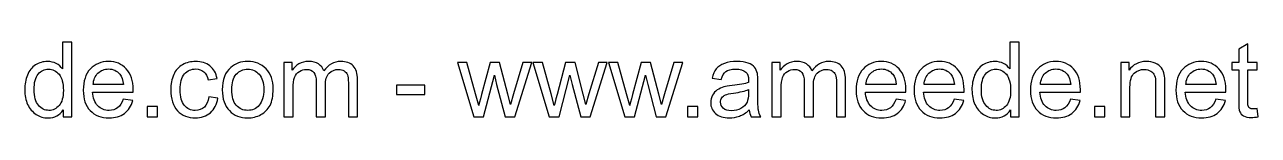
# Model space of a CAD drawing. Header units: millimetres. Extents: x -104 to 608, y -149 to 152.
# Drawn here: x 507.7 to 607.6, y -139.5 to -133.3 of the extents above; entities that cross this region are included whole.
import ezdxf

# ---------------------------------------------------------------- set-up
doc = ezdxf.new("R2010")
doc.units = ezdxf.units.MM
doc.header["$MEASUREMENT"] = 0
doc.layers.add('layer 1', color=7, linetype='Continuous')

msp = doc.modelspace()

# ---------------------------------------------------------------- linework, layer by layer
at = {"layer": 'layer 1', "color": 250}
for points, knots in [([(510.7871, -139.3903), (510.7871, -139.3903), (510.7871, -138.8329), (510.7871, -138.8329), (510.7871, -138.8329), (510.5092, -139.2661), (510.0999, -139.4834), (509.5595, -139.4834), (509.5595, -139.4834), (509.2095, -139.4834), (508.8878, -139.3875), (508.5957, -139.1942), (508.5957, -139.1942), (508.3022, -139.0022), (508.075, -138.7327), (507.9127, -138.3884), (507.9127, -138.3884), (507.7518, -138.0427), (507.6714, -137.6462), (507.6714, -137.1974), (507.6714, -137.1974), (507.6714, -136.76), (507.7448, -136.3635), (507.8901, -136.0064), (507.8901, -136.0064), (508.0369, -135.6508), (508.2556, -135.3771), (508.5477, -135.188), (508.5477, -135.188), (508.8384, -134.9975), (509.1658, -134.9029), (509.5256, -134.9029), (509.5256, -134.9029), (509.7909, -134.9029), (510.0266, -134.9594), (510.2326, -135.0709), (510.2326, -135.0709), (510.4386, -135.1824), (510.6065, -135.3291), (510.7363, -135.5083), (510.7363, -135.5083), (510.7363, -135.5083), (510.7363, -133.3281), (510.7363, -133.3281), (510.7363, -133.3281), (510.7363, -133.3281), (511.4814, -133.3281), (511.4814, -133.3281), (511.4814, -133.3281), (511.4814, -133.3281), (511.4814, -139.3903), (511.4814, -139.3903), (511.4814, -139.3903), (511.4814, -139.3903), (510.7871, -139.3903), (510.7871, -139.3903)], [0, 0, 0, 0, 0.0666667, 0.0666667, 0.0666667, 0.0666667, 0.1333333, 0.1333333, 0.1333333, 0.1333333, 0.2, 0.2, 0.2, 0.2, 0.2666667, 0.2666667, 0.2666667, 0.2666667, 0.3333333, 0.3333333, 0.3333333, 0.3333333, 0.4, 0.4, 0.4, 0.4, 0.4666667, 0.4666667, 0.4666667, 0.4666667, 0.5333333, 0.5333333, 0.5333333, 0.5333333, 0.6, 0.6, 0.6, 0.6, 0.6666667, 0.6666667, 0.6666667, 0.6666667, 0.7333333, 0.7333333, 0.7333333, 0.7333333, 0.8, 0.8, 0.8, 0.8, 0.8666667, 0.8666667, 0.8666667, 0.8666667, 1, 1, 1, 1]), ([(587.4842, -139.3903), (587.4842, -139.3903), (587.4842, -138.8329), (587.4842, -138.8329), (587.4842, -138.8329), (587.2063, -139.2661), (586.797, -139.4834), (586.2566, -139.4834), (586.2566, -139.4834), (585.9066, -139.4834), (585.5849, -139.3875), (585.2928, -139.1942), (585.2928, -139.1942), (584.9993, -139.0022), (584.7721, -138.7327), (584.6098, -138.3884), (584.6098, -138.3884), (584.4489, -138.0427), (584.3685, -137.6462), (584.3685, -137.1974), (584.3685, -137.1974), (584.3685, -136.76), (584.4419, -136.3635), (584.5872, -136.0064), (584.5872, -136.0064), (584.734, -135.6508), (584.9527, -135.3771), (585.2448, -135.188), (585.2448, -135.188), (585.5355, -134.9975), (585.8629, -134.9029), (586.2227, -134.9029), (586.2227, -134.9029), (586.488, -134.9029), (586.7237, -134.9594), (586.9297, -135.0709), (586.9297, -135.0709), (587.1357, -135.1824), (587.3036, -135.3291), (587.4334, -135.5083), (587.4334, -135.5083), (587.4334, -135.5083), (587.4334, -133.3281), (587.4334, -133.3281), (587.4334, -133.3281), (587.4334, -133.3281), (588.1785, -133.3281), (588.1785, -133.3281), (588.1785, -133.3281), (588.1785, -133.3281), (588.1785, -139.3903), (588.1785, -139.3903), (588.1785, -139.3903), (588.1785, -139.3903), (587.4842, -139.3903), (587.4842, -139.3903)], [0, 0, 0, 0, 0.0666667, 0.0666667, 0.0666667, 0.0666667, 0.1333333, 0.1333333, 0.1333333, 0.1333333, 0.2, 0.2, 0.2, 0.2, 0.2666667, 0.2666667, 0.2666667, 0.2666667, 0.3333333, 0.3333333, 0.3333333, 0.3333333, 0.4, 0.4, 0.4, 0.4, 0.4666667, 0.4666667, 0.4666667, 0.4666667, 0.5333333, 0.5333333, 0.5333333, 0.5333333, 0.6, 0.6, 0.6, 0.6, 0.6666667, 0.6666667, 0.6666667, 0.6666667, 0.7333333, 0.7333333, 0.7333333, 0.7333333, 0.8, 0.8, 0.8, 0.8, 0.8666667, 0.8666667, 0.8666667, 0.8666667, 1, 1, 1, 1]), ([(607.4529, -138.7257), (607.4529, -138.7257), (607.5545, -139.3832), (607.5545, -139.3832), (607.5545, -139.3832), (607.3457, -139.427), (607.158, -139.4496), (606.9943, -139.4496), (606.9943, -139.4496), (606.7248, -139.4496), (606.516, -139.4072), (606.3664, -139.3212), (606.3664, -139.3212), (606.2182, -139.2351), (606.1138, -139.1236), (606.0531, -138.9839), (606.0531, -138.9839), (605.9924, -138.8442), (605.9628, -138.5507), (605.9628, -138.1034), (605.9628, -138.1034), (605.9628, -138.1034), (605.9628, -135.5718), (605.9628, -135.5718), (605.9628, -135.5718), (605.9628, -135.5718), (605.4125, -135.5718), (605.4125, -135.5718), (605.4125, -135.5718), (605.4125, -135.5718), (605.4125, -134.9961), (605.4125, -134.9961), (605.4125, -134.9961), (605.4125, -134.9961), (605.9628, -134.9961), (605.9628, -134.9961), (605.9628, -134.9961), (605.9628, -134.9961), (605.9628, -133.9095), (605.9628, -133.9095), (605.9628, -133.9095), (605.9628, -133.9095), (606.7079, -133.4622), (606.7079, -133.4622), (606.7079, -133.4622), (606.7079, -133.4622), (606.7079, -134.9961), (606.7079, -134.9961), (606.7079, -134.9961), (606.7079, -134.9961), (607.4529, -134.9961), (607.4529, -134.9961), (607.4529, -134.9961), (607.4529, -134.9961), (607.4529, -135.5718), (607.4529, -135.5718), (607.4529, -135.5718), (607.4529, -135.5718), (606.7079, -135.5718), (606.7079, -135.5718), (606.7079, -135.5718), (606.7079, -135.5718), (606.7079, -138.1457), (606.7079, -138.1457), (606.7079, -138.1457), (606.7079, -138.3588), (606.7206, -138.4957), (606.7474, -138.5563), (606.7474, -138.5563), (606.7728, -138.617), (606.8151, -138.665), (606.8744, -138.7017), (606.8744, -138.7017), (606.9337, -138.737), (607.0183, -138.7553), (607.1284, -138.7553), (607.1284, -138.7553), (607.2102, -138.7553), (607.3189, -138.7454), (607.4529, -138.7257)], [0, 0, 0, 0, 0.047619, 0.047619, 0.047619, 0.047619, 0.0952381, 0.0952381, 0.0952381, 0.0952381, 0.1428571, 0.1428571, 0.1428571, 0.1428571, 0.1904762, 0.1904762, 0.1904762, 0.1904762, 0.2380952, 0.2380952, 0.2380952, 0.2380952, 0.2857143, 0.2857143, 0.2857143, 0.2857143, 0.3333333, 0.3333333, 0.3333333, 0.3333333, 0.3809524, 0.3809524, 0.3809524, 0.3809524, 0.4285714, 0.4285714, 0.4285714, 0.4285714, 0.4761905, 0.4761905, 0.4761905, 0.4761905, 0.5238095, 0.5238095, 0.5238095, 0.5238095, 0.5714286, 0.5714286, 0.5714286, 0.5714286, 0.6190476, 0.6190476, 0.6190476, 0.6190476, 0.6666667, 0.6666667, 0.6666667, 0.6666667, 0.7142857, 0.7142857, 0.7142857, 0.7142857, 0.7619048, 0.7619048, 0.7619048, 0.7619048, 0.8095238, 0.8095238, 0.8095238, 0.8095238, 0.8571429, 0.8571429, 0.8571429, 0.8571429, 0.9047619, 0.9047619, 0.9047619, 0.9047619, 1, 1, 1, 1]), ([(508.4334, -137.1988), (508.4334, -137.7605), (508.5519, -138.1796), (508.7904, -138.4576), (508.7904, -138.4576), (509.0275, -138.7355), (509.3083, -138.8738), (509.6314, -138.8738), (509.6314, -138.8738), (509.9574, -138.8738), (510.234, -138.7412), (510.4626, -138.4759), (510.4626, -138.4759), (510.6898, -138.2106), (510.8041, -137.8056), (510.8041, -137.2609), (510.8041, -137.2609), (510.8041, -136.6626), (510.6884, -136.2223), (510.4555, -135.9415), (510.4555, -135.9415), (510.2241, -135.6607), (509.9377, -135.521), (509.5976, -135.521), (509.5976, -135.521), (509.266, -135.521), (508.9894, -135.6551), (508.7664, -135.9246), (508.7664, -135.9246), (508.5449, -136.1941), (508.4334, -136.6189), (508.4334, -137.1988)], [0, 0, 0, 0, 0.1111111, 0.1111111, 0.1111111, 0.1111111, 0.2222222, 0.2222222, 0.2222222, 0.2222222, 0.3333333, 0.3333333, 0.3333333, 0.3333333, 0.4444444, 0.4444444, 0.4444444, 0.4444444, 0.5555556, 0.5555556, 0.5555556, 0.5555556, 0.6666667, 0.6666667, 0.6666667, 0.6666667, 0.7777778, 0.7777778, 0.7777778, 0.7777778, 1, 1, 1, 1]), ([(515.6569, -137.9679), (515.6569, -137.9679), (516.4274, -138.0695), (516.4274, -138.0695), (516.4274, -138.0695), (516.3074, -138.5168), (516.0831, -138.8654), (515.7557, -139.1123), (515.7557, -139.1123), (515.4283, -139.3593), (515.0106, -139.4834), (514.5012, -139.4834), (514.5012, -139.4834), (513.8606, -139.4834), (513.3526, -139.2859), (512.9772, -138.8908), (512.9772, -138.8908), (512.6018, -138.4971), (512.4142, -137.9425), (512.4142, -137.2299), (512.4142, -137.2299), (512.4142, -136.4933), (512.6033, -135.9204), (512.9828, -135.514), (512.9828, -135.514), (513.3624, -135.1061), (513.8549, -134.9029), (514.4603, -134.9029), (514.4603, -134.9029), (515.0459, -134.9029), (515.5243, -135.1019), (515.8954, -135.5013), (515.8954, -135.5013), (516.2665, -135.9006), (516.4528, -136.4622), (516.4528, -137.1861), (516.4528, -137.1861), (516.4528, -137.2299), (516.4514, -137.2962), (516.4486, -137.3837), (516.4486, -137.3837), (516.4486, -137.3837), (513.1762, -137.3837), (513.1762, -137.3837), (513.1762, -137.3837), (513.2044, -137.8649), (513.3399, -138.2346), (513.5854, -138.49), (513.5854, -138.49), (513.8295, -138.7454), (514.1357, -138.8738), (514.5012, -138.8738), (514.5012, -138.8738), (514.7736, -138.8738), (515.0064, -138.8019), (515.1983, -138.6579), (515.1983, -138.6579), (515.3916, -138.514), (515.544, -138.284), (515.6569, -137.9679)], [0, 0, 0, 0, 0.0625, 0.0625, 0.0625, 0.0625, 0.125, 0.125, 0.125, 0.125, 0.1875, 0.1875, 0.1875, 0.1875, 0.25, 0.25, 0.25, 0.25, 0.3125, 0.3125, 0.3125, 0.3125, 0.375, 0.375, 0.375, 0.375, 0.4375, 0.4375, 0.4375, 0.4375, 0.5, 0.5, 0.5, 0.5, 0.5625, 0.5625, 0.5625, 0.5625, 0.625, 0.625, 0.625, 0.625, 0.6875, 0.6875, 0.6875, 0.6875, 0.75, 0.75, 0.75, 0.75, 0.8125, 0.8125, 0.8125, 0.8125, 0.875, 0.875, 0.875, 0.875, 1, 1, 1, 1]), ([(513.2185, -136.7741), (513.2185, -136.7741), (515.6654, -136.7741), (515.6654, -136.7741), (515.6654, -136.7741), (515.6329, -136.4044), (515.5384, -136.1278), (515.3846, -135.9429), (515.3846, -135.9429), (515.1489, -135.6565), (514.8413, -135.5126), (514.4645, -135.5126), (514.4645, -135.5126), (514.123, -135.5126), (513.8366, -135.6269), (513.6037, -135.8555), (513.6037, -135.8555), (513.3723, -136.0841), (513.2439, -136.3903), (513.2185, -136.7741)], [0, 0, 0, 0, 0.1666667, 0.1666667, 0.1666667, 0.1666667, 0.3333333, 0.3333333, 0.3333333, 0.3333333, 0.5, 0.5, 0.5, 0.5, 0.6666667, 0.6666667, 0.6666667, 0.6666667, 1, 1, 1, 1]), ([(522.5911, -137.7816), (522.5911, -137.7816), (523.3192, -137.8832), (523.3192, -137.8832), (523.3192, -137.8832), (523.2388, -138.3842), (523.0356, -138.7751), (522.7068, -139.0587), (522.7068, -139.0587), (522.378, -139.3423), (521.973, -139.4834), (521.4947, -139.4834), (521.4947, -139.4834), (520.895, -139.4834), (520.4123, -139.2873), (520.0483, -138.895), (520.0483, -138.895), (519.6828, -138.5027), (519.5008, -137.9411), (519.5008, -137.2101), (519.5008, -137.2101), (519.5008, -136.736), (519.5798, -136.3225), (519.7364, -135.9669), (519.7364, -135.9669), (519.8931, -135.6127), (520.1315, -135.346), (520.4533, -135.1697), (520.4533, -135.1697), (520.7736, -134.9918), (521.1221, -134.9029), (521.5003, -134.9029), (521.5003, -134.9029), (521.9759, -134.9029), (522.3667, -135.0229), (522.6687, -135.2642), (522.6687, -135.2642), (522.9721, -135.5055), (523.1668, -135.8484), (523.2515, -136.2915), (523.2515, -136.2915), (523.2515, -136.2915), (522.5318, -136.4016), (522.5318, -136.4016), (522.5318, -136.4016), (522.4627, -136.1066), (522.3413, -135.8851), (522.165, -135.7355), (522.165, -135.7355), (521.99, -135.5873), (521.7783, -135.5126), (521.53, -135.5126), (521.53, -135.5126), (521.1546, -135.5126), (520.8498, -135.6466), (520.6141, -135.9147), (520.6141, -135.9147), (520.3799, -136.1842), (520.2628, -136.6076), (520.2628, -137.189), (520.2628, -137.189), (520.2628, -137.7788), (520.3757, -138.2064), (520.6014, -138.4731), (520.6014, -138.4731), (520.8286, -138.7398), (521.1236, -138.8738), (521.4862, -138.8738), (521.4862, -138.8738), (521.7797, -138.8738), (522.0238, -138.7849), (522.2186, -138.6057), (522.2186, -138.6057), (522.4147, -138.4279), (522.5389, -138.1528), (522.5911, -137.7816)], [0, 0, 0, 0, 0.05, 0.05, 0.05, 0.05, 0.1, 0.1, 0.1, 0.1, 0.15, 0.15, 0.15, 0.15, 0.2, 0.2, 0.2, 0.2, 0.25, 0.25, 0.25, 0.25, 0.3, 0.3, 0.3, 0.3, 0.35, 0.35, 0.35, 0.35, 0.4, 0.4, 0.4, 0.4, 0.45, 0.45, 0.45, 0.45, 0.5, 0.5, 0.5, 0.5, 0.55, 0.55, 0.55, 0.55, 0.6, 0.6, 0.6, 0.6, 0.65, 0.65, 0.65, 0.65, 0.7, 0.7, 0.7, 0.7, 0.75, 0.75, 0.75, 0.75, 0.8, 0.8, 0.8, 0.8, 0.85, 0.85, 0.85, 0.85, 0.9, 0.9, 0.9, 0.9, 1, 1, 1, 1]), ([(523.6749, -137.1932), (523.6749, -136.3818), (523.9007, -135.7807), (524.3536, -135.3898), (524.3536, -135.3898), (524.7304, -135.0652), (525.1919, -134.9029), (525.7351, -134.9029), (525.7351, -134.9029), (526.3377, -134.9029), (526.8316, -135.1005), (527.2154, -135.4956), (527.2154, -135.4956), (527.5978, -135.8893), (527.7897, -136.4354), (527.7897, -137.1311), (527.7897, -137.1311), (527.7897, -137.6955), (527.7051, -138.1386), (527.5357, -138.4618), (527.5357, -138.4618), (527.3664, -138.7849), (527.1194, -139.0361), (526.7949, -139.2153), (526.7949, -139.2153), (526.4717, -139.3945), (526.1175, -139.4834), (525.7351, -139.4834), (525.7351, -139.4834), (525.1199, -139.4834), (524.6232, -139.2873), (524.2436, -138.8936), (524.2436, -138.8936), (523.864, -138.4999), (523.6749, -137.9326), (523.6749, -137.1932)], [0, 0, 0, 0, 0.1, 0.1, 0.1, 0.1, 0.2, 0.2, 0.2, 0.2, 0.3, 0.3, 0.3, 0.3, 0.4, 0.4, 0.4, 0.4, 0.5, 0.5, 0.5, 0.5, 0.6, 0.6, 0.6, 0.6, 0.7, 0.7, 0.7, 0.7, 0.8, 0.8, 0.8, 0.8, 1, 1, 1, 1]), ([(524.4369, -137.1946), (524.4369, -137.7562), (524.5597, -138.1767), (524.8052, -138.4547), (524.8052, -138.4547), (525.0522, -138.7341), (525.3612, -138.8738), (525.7351, -138.8738), (525.7351, -138.8738), (526.1048, -138.8738), (526.4125, -138.7341), (526.6594, -138.4533), (526.6594, -138.4533), (526.9049, -138.1725), (527.0277, -137.7449), (527.0277, -137.1706), (527.0277, -137.1706), (527.0277, -136.6287), (526.9035, -136.2181), (526.6566, -135.9401), (526.6566, -135.9401), (526.4096, -135.6607), (526.102, -135.521), (525.7351, -135.521), (525.7351, -135.521), (525.3612, -135.521), (525.0522, -135.6593), (524.8052, -135.9373), (524.8052, -135.9373), (524.5597, -136.2153), (524.4369, -136.6344), (524.4369, -137.1946)], [0, 0, 0, 0, 0.1111111, 0.1111111, 0.1111111, 0.1111111, 0.2222222, 0.2222222, 0.2222222, 0.2222222, 0.3333333, 0.3333333, 0.3333333, 0.3333333, 0.4444444, 0.4444444, 0.4444444, 0.4444444, 0.5555556, 0.5555556, 0.5555556, 0.5555556, 0.6666667, 0.6666667, 0.6666667, 0.6666667, 0.7777778, 0.7777778, 0.7777778, 0.7777778, 1, 1, 1, 1]), ([(528.6632, -139.3903), (528.6632, -139.3903), (528.6632, -134.9961), (528.6632, -134.9961), (528.6632, -134.9961), (528.6632, -134.9961), (529.3321, -134.9961), (529.3321, -134.9961), (529.3321, -134.9961), (529.3321, -134.9961), (529.3321, -135.617), (529.3321, -135.617), (529.3321, -135.617), (529.4689, -135.4025), (529.6524, -135.2289), (529.881, -135.0991), (529.881, -135.0991), (530.1096, -134.9679), (530.3692, -134.9029), (530.6613, -134.9029), (530.6613, -134.9029), (530.9859, -134.9029), (531.2526, -134.9707), (531.46, -135.1047), (531.46, -135.1047), (531.6675, -135.2402), (531.8142, -135.4279), (531.8989, -135.6706), (531.8989, -135.6706), (532.2488, -135.1584), (532.7018, -134.9029), (533.2606, -134.9029), (533.2606, -134.9029), (533.6981, -134.9029), (534.0353, -135.0229), (534.2696, -135.2642), (534.2696, -135.2642), (534.5052, -135.5055), (534.6238, -135.8766), (534.6238, -136.3776), (534.6238, -136.3776), (534.6238, -136.3776), (534.6238, -139.3903), (534.6238, -139.3903), (534.6238, -139.3903), (534.6238, -139.3903), (533.8787, -139.3903), (533.8787, -139.3903), (533.8787, -139.3903), (533.8787, -139.3903), (533.8787, -136.6245), (533.8787, -136.6245), (533.8787, -136.6245), (533.8787, -136.3282), (533.8533, -136.1137), (533.8053, -135.9825), (533.8053, -135.9825), (533.7573, -135.8512), (533.6698, -135.7468), (533.5414, -135.6664), (533.5414, -135.6664), (533.4144, -135.5859), (533.2649, -135.5464), (533.0941, -135.5464), (533.0941, -135.5464), (532.7837, -135.5464), (532.5268, -135.6494), (532.3222, -135.854), (532.3222, -135.854), (532.1176, -136.0601), (532.016, -136.3889), (532.016, -136.8404), (532.016, -136.8404), (532.016, -136.8404), (532.016, -139.3903), (532.016, -139.3903), (532.016, -139.3903), (532.016, -139.3903), (531.2709, -139.3903), (531.2709, -139.3903), (531.2709, -139.3903), (531.2709, -139.3903), (531.2709, -136.5384), (531.2709, -136.5384), (531.2709, -136.5384), (531.2709, -136.2082), (531.2103, -135.9599), (531.0889, -135.7948), (531.0889, -135.7948), (530.9676, -135.6297), (530.7686, -135.5464), (530.4934, -135.5464), (530.4934, -135.5464), (530.2846, -135.5464), (530.0913, -135.6015), (529.9135, -135.7115), (529.9135, -135.7115), (529.7357, -135.8216), (529.6072, -135.9825), (529.5268, -136.1955), (529.5268, -136.1955), (529.4478, -136.4072), (529.4083, -136.7134), (529.4083, -137.1128), (529.4083, -137.1128), (529.4083, -137.1128), (529.4083, -139.3903), (529.4083, -139.3903), (529.4083, -139.3903), (529.4083, -139.3903), (528.6632, -139.3903), (528.6632, -139.3903)], [0, 0, 0, 0, 0.0344828, 0.0344828, 0.0344828, 0.0344828, 0.0689655, 0.0689655, 0.0689655, 0.0689655, 0.1034483, 0.1034483, 0.1034483, 0.1034483, 0.137931, 0.137931, 0.137931, 0.137931, 0.1724138, 0.1724138, 0.1724138, 0.1724138, 0.2068966, 0.2068966, 0.2068966, 0.2068966, 0.2413793, 0.2413793, 0.2413793, 0.2413793, 0.2758621, 0.2758621, 0.2758621, 0.2758621, 0.3103448, 0.3103448, 0.3103448, 0.3103448, 0.3448276, 0.3448276, 0.3448276, 0.3448276, 0.3793103, 0.3793103, 0.3793103, 0.3793103, 0.4137931, 0.4137931, 0.4137931, 0.4137931, 0.4482759, 0.4482759, 0.4482759, 0.4482759, 0.4827586, 0.4827586, 0.4827586, 0.4827586, 0.5172414, 0.5172414, 0.5172414, 0.5172414, 0.5517241, 0.5517241, 0.5517241, 0.5517241, 0.5862069, 0.5862069, 0.5862069, 0.5862069, 0.6206897, 0.6206897, 0.6206897, 0.6206897, 0.6551724, 0.6551724, 0.6551724, 0.6551724, 0.6896552, 0.6896552, 0.6896552, 0.6896552, 0.7241379, 0.7241379, 0.7241379, 0.7241379, 0.7586207, 0.7586207, 0.7586207, 0.7586207, 0.7931034, 0.7931034, 0.7931034, 0.7931034, 0.8275862, 0.8275862, 0.8275862, 0.8275862, 0.862069, 0.862069, 0.862069, 0.862069, 0.8965517, 0.8965517, 0.8965517, 0.8965517, 0.9310345, 0.9310345, 0.9310345, 0.9310345, 1, 1, 1, 1]), ([(544.0302, -139.3903), (544.0302, -139.3903), (542.7024, -134.9961), (542.7024, -134.9961), (542.7024, -134.9961), (542.7024, -134.9961), (543.4813, -134.9961), (543.4813, -134.9961), (543.4813, -134.9961), (543.4813, -134.9961), (544.1826, -137.5319), (544.1826, -137.5319), (544.1826, -137.5319), (544.1826, -137.5319), (544.431, -138.4759), (544.431, -138.4759), (544.431, -138.4759), (544.4409, -138.4293), (544.5171, -138.1274), (544.6582, -137.57), (544.6582, -137.57), (544.6582, -137.57), (545.3539, -134.9961), (545.3539, -134.9961), (545.3539, -134.9961), (545.3539, -134.9961), (546.1173, -134.9961), (546.1173, -134.9961), (546.1173, -134.9961), (546.1173, -134.9961), (546.7791, -137.5474), (546.7791, -137.5474), (546.7791, -137.5474), (546.7791, -137.5474), (546.995, -138.3842), (546.995, -138.3842), (546.995, -138.3842), (546.995, -138.3842), (547.2476, -137.5361), (547.2476, -137.5361), (547.2476, -137.5361), (547.2476, -137.5361), (548.0068, -134.9961), (548.0068, -134.9961), (548.0068, -134.9961), (548.0068, -134.9961), (548.7307, -134.9961), (548.7307, -134.9961), (548.7307, -134.9961), (548.7307, -134.9961), (547.352, -139.3903), (547.352, -139.3903), (547.352, -139.3903), (547.352, -139.3903), (546.5815, -139.3903), (546.5815, -139.3903), (546.5815, -139.3903), (546.5815, -139.3903), (545.8844, -136.7614), (545.8844, -136.7614), (545.8844, -136.7614), (545.8844, -136.7614), (545.708, -136.0093), (545.708, -136.0093), (545.708, -136.0093), (545.708, -136.0093), (544.819, -139.3903), (544.819, -139.3903), (544.819, -139.3903), (544.819, -139.3903), (544.0302, -139.3903), (544.0302, -139.3903)], [0, 0, 0, 0, 0.0526316, 0.0526316, 0.0526316, 0.0526316, 0.1052632, 0.1052632, 0.1052632, 0.1052632, 0.1578947, 0.1578947, 0.1578947, 0.1578947, 0.2105263, 0.2105263, 0.2105263, 0.2105263, 0.2631579, 0.2631579, 0.2631579, 0.2631579, 0.3157895, 0.3157895, 0.3157895, 0.3157895, 0.3684211, 0.3684211, 0.3684211, 0.3684211, 0.4210526, 0.4210526, 0.4210526, 0.4210526, 0.4736842, 0.4736842, 0.4736842, 0.4736842, 0.5263158, 0.5263158, 0.5263158, 0.5263158, 0.5789474, 0.5789474, 0.5789474, 0.5789474, 0.6315789, 0.6315789, 0.6315789, 0.6315789, 0.6842105, 0.6842105, 0.6842105, 0.6842105, 0.7368421, 0.7368421, 0.7368421, 0.7368421, 0.7894737, 0.7894737, 0.7894737, 0.7894737, 0.8421053, 0.8421053, 0.8421053, 0.8421053, 0.8947368, 0.8947368, 0.8947368, 0.8947368, 1, 1, 1, 1]), ([(550.1446, -139.3903), (550.1446, -139.3903), (548.8168, -134.9961), (548.8168, -134.9961), (548.8168, -134.9961), (548.8168, -134.9961), (549.5957, -134.9961), (549.5957, -134.9961), (549.5957, -134.9961), (549.5957, -134.9961), (550.297, -137.5319), (550.297, -137.5319), (550.297, -137.5319), (550.297, -137.5319), (550.5454, -138.4759), (550.5454, -138.4759), (550.5454, -138.4759), (550.5553, -138.4293), (550.6315, -138.1274), (550.7726, -137.57), (550.7726, -137.57), (550.7726, -137.57), (551.4683, -134.9961), (551.4683, -134.9961), (551.4683, -134.9961), (551.4683, -134.9961), (552.2317, -134.9961), (552.2317, -134.9961), (552.2317, -134.9961), (552.2317, -134.9961), (552.8935, -137.5474), (552.8935, -137.5474), (552.8935, -137.5474), (552.8935, -137.5474), (553.1094, -138.3842), (553.1094, -138.3842), (553.1094, -138.3842), (553.1094, -138.3842), (553.362, -137.5361), (553.362, -137.5361), (553.362, -137.5361), (553.362, -137.5361), (554.1212, -134.9961), (554.1212, -134.9961), (554.1212, -134.9961), (554.1212, -134.9961), (554.8451, -134.9961), (554.8451, -134.9961), (554.8451, -134.9961), (554.8451, -134.9961), (553.4664, -139.3903), (553.4664, -139.3903), (553.4664, -139.3903), (553.4664, -139.3903), (552.6959, -139.3903), (552.6959, -139.3903), (552.6959, -139.3903), (552.6959, -139.3903), (551.9988, -136.7614), (551.9988, -136.7614), (551.9988, -136.7614), (551.9988, -136.7614), (551.8224, -136.0093), (551.8224, -136.0093), (551.8224, -136.0093), (551.8224, -136.0093), (550.9334, -139.3903), (550.9334, -139.3903), (550.9334, -139.3903), (550.9334, -139.3903), (550.1446, -139.3903), (550.1446, -139.3903)], [0, 0, 0, 0, 0.0526316, 0.0526316, 0.0526316, 0.0526316, 0.1052632, 0.1052632, 0.1052632, 0.1052632, 0.1578947, 0.1578947, 0.1578947, 0.1578947, 0.2105263, 0.2105263, 0.2105263, 0.2105263, 0.2631579, 0.2631579, 0.2631579, 0.2631579, 0.3157895, 0.3157895, 0.3157895, 0.3157895, 0.3684211, 0.3684211, 0.3684211, 0.3684211, 0.4210526, 0.4210526, 0.4210526, 0.4210526, 0.4736842, 0.4736842, 0.4736842, 0.4736842, 0.5263158, 0.5263158, 0.5263158, 0.5263158, 0.5789474, 0.5789474, 0.5789474, 0.5789474, 0.6315789, 0.6315789, 0.6315789, 0.6315789, 0.6842105, 0.6842105, 0.6842105, 0.6842105, 0.7368421, 0.7368421, 0.7368421, 0.7368421, 0.7894737, 0.7894737, 0.7894737, 0.7894737, 0.8421053, 0.8421053, 0.8421053, 0.8421053, 0.8947368, 0.8947368, 0.8947368, 0.8947368, 1, 1, 1, 1]), ([(556.259, -139.3903), (556.259, -139.3903), (554.9312, -134.9961), (554.9312, -134.9961), (554.9312, -134.9961), (554.9312, -134.9961), (555.7101, -134.9961), (555.7101, -134.9961), (555.7101, -134.9961), (555.7101, -134.9961), (556.4114, -137.5319), (556.4114, -137.5319), (556.4114, -137.5319), (556.4114, -137.5319), (556.6598, -138.4759), (556.6598, -138.4759), (556.6598, -138.4759), (556.6697, -138.4293), (556.7459, -138.1274), (556.887, -137.57), (556.887, -137.57), (556.887, -137.57), (557.5827, -134.9961), (557.5827, -134.9961), (557.5827, -134.9961), (557.5827, -134.9961), (558.3461, -134.9961), (558.3461, -134.9961), (558.3461, -134.9961), (558.3461, -134.9961), (559.0079, -137.5474), (559.0079, -137.5474), (559.0079, -137.5474), (559.0079, -137.5474), (559.2238, -138.3842), (559.2238, -138.3842), (559.2238, -138.3842), (559.2238, -138.3842), (559.4764, -137.5361), (559.4764, -137.5361), (559.4764, -137.5361), (559.4764, -137.5361), (560.2356, -134.9961), (560.2356, -134.9961), (560.2356, -134.9961), (560.2356, -134.9961), (560.9595, -134.9961), (560.9595, -134.9961), (560.9595, -134.9961), (560.9595, -134.9961), (559.5808, -139.3903), (559.5808, -139.3903), (559.5808, -139.3903), (559.5808, -139.3903), (558.8103, -139.3903), (558.8103, -139.3903), (558.8103, -139.3903), (558.8103, -139.3903), (558.1132, -136.7614), (558.1132, -136.7614), (558.1132, -136.7614), (558.1132, -136.7614), (557.9368, -136.0093), (557.9368, -136.0093), (557.9368, -136.0093), (557.9368, -136.0093), (557.0478, -139.3903), (557.0478, -139.3903), (557.0478, -139.3903), (557.0478, -139.3903), (556.259, -139.3903), (556.259, -139.3903)], [0, 0, 0, 0, 0.0526316, 0.0526316, 0.0526316, 0.0526316, 0.1052632, 0.1052632, 0.1052632, 0.1052632, 0.1578947, 0.1578947, 0.1578947, 0.1578947, 0.2105263, 0.2105263, 0.2105263, 0.2105263, 0.2631579, 0.2631579, 0.2631579, 0.2631579, 0.3157895, 0.3157895, 0.3157895, 0.3157895, 0.3684211, 0.3684211, 0.3684211, 0.3684211, 0.4210526, 0.4210526, 0.4210526, 0.4210526, 0.4736842, 0.4736842, 0.4736842, 0.4736842, 0.5263158, 0.5263158, 0.5263158, 0.5263158, 0.5789474, 0.5789474, 0.5789474, 0.5789474, 0.6315789, 0.6315789, 0.6315789, 0.6315789, 0.6842105, 0.6842105, 0.6842105, 0.6842105, 0.7368421, 0.7368421, 0.7368421, 0.7368421, 0.7894737, 0.7894737, 0.7894737, 0.7894737, 0.8421053, 0.8421053, 0.8421053, 0.8421053, 0.8947368, 0.8947368, 0.8947368, 0.8947368, 1, 1, 1, 1]), ([(566.3386, -138.84), (566.062, -139.0756), (565.7953, -139.2407), (565.5399, -139.3381), (565.5399, -139.3381), (565.2845, -139.4355), (565.0108, -139.4834), (564.7172, -139.4834), (564.7172, -139.4834), (564.2346, -139.4834), (563.8635, -139.3663), (563.6039, -139.1307), (563.6039, -139.1307), (563.3442, -138.8964), (563.2144, -138.5958), (563.2144, -138.2304), (563.2144, -138.2304), (563.2144, -138.0159), (563.2638, -137.8197), (563.3612, -137.6419), (563.3612, -137.6419), (563.4599, -137.4641), (563.5883, -137.323), (563.7464, -137.2158), (563.7464, -137.2158), (563.9058, -137.1085), (564.0836, -137.0267), (564.2826, -136.9716), (564.2826, -136.9716), (564.4294, -136.9335), (564.6509, -136.8969), (564.9458, -136.8602), (564.9458, -136.8602), (565.547, -136.7896), (565.9915, -136.7035), (566.2751, -136.6048), (566.2751, -136.6048), (566.2779, -136.5032), (566.2793, -136.4382), (566.2793, -136.4114), (566.2793, -136.4114), (566.2793, -136.1095), (566.2088, -135.8964), (566.0677, -135.7722), (566.0677, -135.7722), (565.8772, -135.6043), (565.5935, -135.521), (565.2182, -135.521), (565.2182, -135.521), (564.8668, -135.521), (564.6072, -135.5831), (564.4407, -135.7059), (564.4407, -135.7059), (564.2727, -135.8286), (564.15, -136.046), (564.0695, -136.3592), (564.0695, -136.3592), (564.0695, -136.3592), (563.3414, -136.2576), (563.3414, -136.2576), (563.3414, -136.2576), (563.4077, -135.9458), (563.5164, -135.6932), (563.6688, -135.5013), (563.6688, -135.5013), (563.8212, -135.3094), (564.0413, -135.1626), (564.3292, -135.0582), (564.3292, -135.0582), (564.6156, -134.9552), (564.9501, -134.9029), (565.3283, -134.9029), (565.3283, -134.9029), (565.7036, -134.9029), (566.0098, -134.9467), (566.2455, -135.0356), (566.2455, -135.0356), (566.4797, -135.1245), (566.6533, -135.2346), (566.7634, -135.3686), (566.7634, -135.3686), (566.8734, -135.5027), (566.951, -135.672), (566.9962, -135.8766), (566.9962, -135.8766), (567.0202, -136.0036), (567.0329, -136.2322), (567.0329, -136.561), (567.0329, -136.561), (567.0329, -136.561), (567.0329, -137.5488), (567.0329, -137.5488), (567.0329, -137.5488), (567.0329, -138.2388), (567.0484, -138.6749), (567.0794, -138.8597), (567.0794, -138.8597), (567.1091, -139.0446), (567.1712, -139.221), (567.2615, -139.3903), (567.2615, -139.3903), (567.2615, -139.3903), (566.4825, -139.3903), (566.4825, -139.3903), (566.4825, -139.3903), (566.4078, -139.2337), (566.3598, -139.0502), (566.3386, -138.84)], [0, 0, 0, 0, 0.0357143, 0.0357143, 0.0357143, 0.0357143, 0.0714286, 0.0714286, 0.0714286, 0.0714286, 0.1071429, 0.1071429, 0.1071429, 0.1071429, 0.1428571, 0.1428571, 0.1428571, 0.1428571, 0.1785714, 0.1785714, 0.1785714, 0.1785714, 0.2142857, 0.2142857, 0.2142857, 0.2142857, 0.25, 0.25, 0.25, 0.25, 0.2857143, 0.2857143, 0.2857143, 0.2857143, 0.3214286, 0.3214286, 0.3214286, 0.3214286, 0.3571429, 0.3571429, 0.3571429, 0.3571429, 0.3928571, 0.3928571, 0.3928571, 0.3928571, 0.4285714, 0.4285714, 0.4285714, 0.4285714, 0.4642857, 0.4642857, 0.4642857, 0.4642857, 0.5, 0.5, 0.5, 0.5, 0.5357143, 0.5357143, 0.5357143, 0.5357143, 0.5714286, 0.5714286, 0.5714286, 0.5714286, 0.6071429, 0.6071429, 0.6071429, 0.6071429, 0.6428571, 0.6428571, 0.6428571, 0.6428571, 0.6785714, 0.6785714, 0.6785714, 0.6785714, 0.7142857, 0.7142857, 0.7142857, 0.7142857, 0.75, 0.75, 0.75, 0.75, 0.7857143, 0.7857143, 0.7857143, 0.7857143, 0.8214286, 0.8214286, 0.8214286, 0.8214286, 0.8571429, 0.8571429, 0.8571429, 0.8571429, 0.8928571, 0.8928571, 0.8928571, 0.8928571, 0.9285714, 0.9285714, 0.9285714, 0.9285714, 1, 1, 1, 1]), ([(568.1773, -139.3903), (568.1773, -139.3903), (568.1773, -134.9961), (568.1773, -134.9961), (568.1773, -134.9961), (568.1773, -134.9961), (568.8462, -134.9961), (568.8462, -134.9961), (568.8462, -134.9961), (568.8462, -134.9961), (568.8462, -135.617), (568.8462, -135.617), (568.8462, -135.617), (568.983, -135.4025), (569.1665, -135.2289), (569.3951, -135.0991), (569.3951, -135.0991), (569.6237, -134.9679), (569.8833, -134.9029), (570.1754, -134.9029), (570.1754, -134.9029), (570.5, -134.9029), (570.7667, -134.9707), (570.9741, -135.1047), (570.9741, -135.1047), (571.1816, -135.2402), (571.3283, -135.4279), (571.413, -135.6706), (571.413, -135.6706), (571.7629, -135.1584), (572.2159, -134.9029), (572.7747, -134.9029), (572.7747, -134.9029), (573.2122, -134.9029), (573.5494, -135.0229), (573.7837, -135.2642), (573.7837, -135.2642), (574.0193, -135.5055), (574.1379, -135.8766), (574.1379, -136.3776), (574.1379, -136.3776), (574.1379, -136.3776), (574.1379, -139.3903), (574.1379, -139.3903), (574.1379, -139.3903), (574.1379, -139.3903), (573.3928, -139.3903), (573.3928, -139.3903), (573.3928, -139.3903), (573.3928, -139.3903), (573.3928, -136.6245), (573.3928, -136.6245), (573.3928, -136.6245), (573.3928, -136.3282), (573.3674, -136.1137), (573.3194, -135.9825), (573.3194, -135.9825), (573.2714, -135.8512), (573.1839, -135.7468), (573.0555, -135.6664), (573.0555, -135.6664), (572.9285, -135.5859), (572.779, -135.5464), (572.6082, -135.5464), (572.6082, -135.5464), (572.2978, -135.5464), (572.0409, -135.6494), (571.8363, -135.854), (571.8363, -135.854), (571.6317, -136.0601), (571.5301, -136.3889), (571.5301, -136.8404), (571.5301, -136.8404), (571.5301, -136.8404), (571.5301, -139.3903), (571.5301, -139.3903), (571.5301, -139.3903), (571.5301, -139.3903), (570.785, -139.3903), (570.785, -139.3903), (570.785, -139.3903), (570.785, -139.3903), (570.785, -136.5384), (570.785, -136.5384), (570.785, -136.5384), (570.785, -136.2082), (570.7244, -135.9599), (570.603, -135.7948), (570.603, -135.7948), (570.4817, -135.6297), (570.2827, -135.5464), (570.0075, -135.5464), (570.0075, -135.5464), (569.7987, -135.5464), (569.6054, -135.6015), (569.4276, -135.7115), (569.4276, -135.7115), (569.2498, -135.8216), (569.1213, -135.9825), (569.0409, -136.1955), (569.0409, -136.1955), (568.9619, -136.4072), (568.9224, -136.7134), (568.9224, -137.1128), (568.9224, -137.1128), (568.9224, -137.1128), (568.9224, -139.3903), (568.9224, -139.3903), (568.9224, -139.3903), (568.9224, -139.3903), (568.1773, -139.3903), (568.1773, -139.3903)], [0, 0, 0, 0, 0.0344828, 0.0344828, 0.0344828, 0.0344828, 0.0689655, 0.0689655, 0.0689655, 0.0689655, 0.1034483, 0.1034483, 0.1034483, 0.1034483, 0.137931, 0.137931, 0.137931, 0.137931, 0.1724138, 0.1724138, 0.1724138, 0.1724138, 0.2068966, 0.2068966, 0.2068966, 0.2068966, 0.2413793, 0.2413793, 0.2413793, 0.2413793, 0.2758621, 0.2758621, 0.2758621, 0.2758621, 0.3103448, 0.3103448, 0.3103448, 0.3103448, 0.3448276, 0.3448276, 0.3448276, 0.3448276, 0.3793103, 0.3793103, 0.3793103, 0.3793103, 0.4137931, 0.4137931, 0.4137931, 0.4137931, 0.4482759, 0.4482759, 0.4482759, 0.4482759, 0.4827586, 0.4827586, 0.4827586, 0.4827586, 0.5172414, 0.5172414, 0.5172414, 0.5172414, 0.5517241, 0.5517241, 0.5517241, 0.5517241, 0.5862069, 0.5862069, 0.5862069, 0.5862069, 0.6206897, 0.6206897, 0.6206897, 0.6206897, 0.6551724, 0.6551724, 0.6551724, 0.6551724, 0.6896552, 0.6896552, 0.6896552, 0.6896552, 0.7241379, 0.7241379, 0.7241379, 0.7241379, 0.7586207, 0.7586207, 0.7586207, 0.7586207, 0.7931034, 0.7931034, 0.7931034, 0.7931034, 0.8275862, 0.8275862, 0.8275862, 0.8275862, 0.862069, 0.862069, 0.862069, 0.862069, 0.8965517, 0.8965517, 0.8965517, 0.8965517, 0.9310345, 0.9310345, 0.9310345, 0.9310345, 1, 1, 1, 1]), ([(578.2273, -137.9679), (578.2273, -137.9679), (578.9978, -138.0695), (578.9978, -138.0695), (578.9978, -138.0695), (578.8778, -138.5168), (578.6535, -138.8654), (578.3261, -139.1123), (578.3261, -139.1123), (577.9987, -139.3593), (577.581, -139.4834), (577.0716, -139.4834), (577.0716, -139.4834), (576.431, -139.4834), (575.923, -139.2859), (575.5476, -138.8908), (575.5476, -138.8908), (575.1722, -138.4971), (574.9846, -137.9425), (574.9846, -137.2299), (574.9846, -137.2299), (574.9846, -136.4933), (575.1737, -135.9204), (575.5532, -135.514), (575.5532, -135.514), (575.9328, -135.1061), (576.4253, -134.9029), (577.0307, -134.9029), (577.0307, -134.9029), (577.6163, -134.9029), (578.0947, -135.1019), (578.4658, -135.5013), (578.4658, -135.5013), (578.8369, -135.9006), (579.0232, -136.4622), (579.0232, -137.1861), (579.0232, -137.1861), (579.0232, -137.2299), (579.0218, -137.2962), (579.019, -137.3837), (579.019, -137.3837), (579.019, -137.3837), (575.7466, -137.3837), (575.7466, -137.3837), (575.7466, -137.3837), (575.7748, -137.8649), (575.9103, -138.2346), (576.1558, -138.49), (576.1558, -138.49), (576.3999, -138.7454), (576.7061, -138.8738), (577.0716, -138.8738), (577.0716, -138.8738), (577.344, -138.8738), (577.5768, -138.8019), (577.7687, -138.6579), (577.7687, -138.6579), (577.962, -138.514), (578.1144, -138.284), (578.2273, -137.9679)], [0, 0, 0, 0, 0.0625, 0.0625, 0.0625, 0.0625, 0.125, 0.125, 0.125, 0.125, 0.1875, 0.1875, 0.1875, 0.1875, 0.25, 0.25, 0.25, 0.25, 0.3125, 0.3125, 0.3125, 0.3125, 0.375, 0.375, 0.375, 0.375, 0.4375, 0.4375, 0.4375, 0.4375, 0.5, 0.5, 0.5, 0.5, 0.5625, 0.5625, 0.5625, 0.5625, 0.625, 0.625, 0.625, 0.625, 0.6875, 0.6875, 0.6875, 0.6875, 0.75, 0.75, 0.75, 0.75, 0.8125, 0.8125, 0.8125, 0.8125, 0.875, 0.875, 0.875, 0.875, 1, 1, 1, 1]), ([(575.7889, -136.7741), (575.7889, -136.7741), (578.2358, -136.7741), (578.2358, -136.7741), (578.2358, -136.7741), (578.2033, -136.4044), (578.1088, -136.1278), (577.955, -135.9429), (577.955, -135.9429), (577.7193, -135.6565), (577.4117, -135.5126), (577.0349, -135.5126), (577.0349, -135.5126), (576.6934, -135.5126), (576.407, -135.6269), (576.1741, -135.8555), (576.1741, -135.8555), (575.9427, -136.0841), (575.8143, -136.3903), (575.7889, -136.7741)], [0, 0, 0, 0, 0.1666667, 0.1666667, 0.1666667, 0.1666667, 0.3333333, 0.3333333, 0.3333333, 0.3333333, 0.5, 0.5, 0.5, 0.5, 0.6666667, 0.6666667, 0.6666667, 0.6666667, 1, 1, 1, 1]), ([(582.9362, -137.9679), (582.9362, -137.9679), (583.7067, -138.0695), (583.7067, -138.0695), (583.7067, -138.0695), (583.5867, -138.5168), (583.3624, -138.8654), (583.035, -139.1123), (583.035, -139.1123), (582.7076, -139.3593), (582.2899, -139.4834), (581.7805, -139.4834), (581.7805, -139.4834), (581.1399, -139.4834), (580.6319, -139.2859), (580.2565, -138.8908), (580.2565, -138.8908), (579.8811, -138.4971), (579.6935, -137.9425), (579.6935, -137.2299), (579.6935, -137.2299), (579.6935, -136.4933), (579.8826, -135.9204), (580.2621, -135.514), (580.2621, -135.514), (580.6417, -135.1061), (581.1342, -134.9029), (581.7396, -134.9029), (581.7396, -134.9029), (582.3252, -134.9029), (582.8036, -135.1019), (583.1747, -135.5013), (583.1747, -135.5013), (583.5458, -135.9006), (583.7321, -136.4622), (583.7321, -137.1861), (583.7321, -137.1861), (583.7321, -137.2299), (583.7307, -137.2962), (583.7279, -137.3837), (583.7279, -137.3837), (583.7279, -137.3837), (580.4555, -137.3837), (580.4555, -137.3837), (580.4555, -137.3837), (580.4837, -137.8649), (580.6192, -138.2346), (580.8647, -138.49), (580.8647, -138.49), (581.1088, -138.7454), (581.415, -138.8738), (581.7805, -138.8738), (581.7805, -138.8738), (582.0529, -138.8738), (582.2857, -138.8019), (582.4776, -138.6579), (582.4776, -138.6579), (582.6709, -138.514), (582.8233, -138.284), (582.9362, -137.9679)], [0, 0, 0, 0, 0.0625, 0.0625, 0.0625, 0.0625, 0.125, 0.125, 0.125, 0.125, 0.1875, 0.1875, 0.1875, 0.1875, 0.25, 0.25, 0.25, 0.25, 0.3125, 0.3125, 0.3125, 0.3125, 0.375, 0.375, 0.375, 0.375, 0.4375, 0.4375, 0.4375, 0.4375, 0.5, 0.5, 0.5, 0.5, 0.5625, 0.5625, 0.5625, 0.5625, 0.625, 0.625, 0.625, 0.625, 0.6875, 0.6875, 0.6875, 0.6875, 0.75, 0.75, 0.75, 0.75, 0.8125, 0.8125, 0.8125, 0.8125, 0.875, 0.875, 0.875, 0.875, 1, 1, 1, 1]), ([(580.4978, -136.7741), (580.4978, -136.7741), (582.9447, -136.7741), (582.9447, -136.7741), (582.9447, -136.7741), (582.9122, -136.4044), (582.8177, -136.1278), (582.6639, -135.9429), (582.6639, -135.9429), (582.4282, -135.6565), (582.1206, -135.5126), (581.7438, -135.5126), (581.7438, -135.5126), (581.4023, -135.5126), (581.1159, -135.6269), (580.883, -135.8555), (580.883, -135.8555), (580.6516, -136.0841), (580.5232, -136.3903), (580.4978, -136.7741)], [0, 0, 0, 0, 0.1666667, 0.1666667, 0.1666667, 0.1666667, 0.3333333, 0.3333333, 0.3333333, 0.3333333, 0.5, 0.5, 0.5, 0.5, 0.6666667, 0.6666667, 0.6666667, 0.6666667, 1, 1, 1, 1]), ([(585.1305, -137.1988), (585.1305, -137.7605), (585.249, -138.1796), (585.4875, -138.4576), (585.4875, -138.4576), (585.7246, -138.7355), (586.0054, -138.8738), (586.3285, -138.8738), (586.3285, -138.8738), (586.6545, -138.8738), (586.9311, -138.7412), (587.1597, -138.4759), (587.1597, -138.4759), (587.3869, -138.2106), (587.5012, -137.8056), (587.5012, -137.2609), (587.5012, -137.2609), (587.5012, -136.6626), (587.3855, -136.2223), (587.1526, -135.9415), (587.1526, -135.9415), (586.9212, -135.6607), (586.6348, -135.521), (586.2947, -135.521), (586.2947, -135.521), (585.9631, -135.521), (585.6865, -135.6551), (585.4635, -135.9246), (585.4635, -135.9246), (585.242, -136.1941), (585.1305, -136.6189), (585.1305, -137.1988)], [0, 0, 0, 0, 0.1111111, 0.1111111, 0.1111111, 0.1111111, 0.2222222, 0.2222222, 0.2222222, 0.2222222, 0.3333333, 0.3333333, 0.3333333, 0.3333333, 0.4444444, 0.4444444, 0.4444444, 0.4444444, 0.5555556, 0.5555556, 0.5555556, 0.5555556, 0.6666667, 0.6666667, 0.6666667, 0.6666667, 0.7777778, 0.7777778, 0.7777778, 0.7777778, 1, 1, 1, 1]), ([(592.354, -137.9679), (592.354, -137.9679), (593.1245, -138.0695), (593.1245, -138.0695), (593.1245, -138.0695), (593.0045, -138.5168), (592.7802, -138.8654), (592.4528, -139.1123), (592.4528, -139.1123), (592.1254, -139.3593), (591.7077, -139.4834), (591.1983, -139.4834), (591.1983, -139.4834), (590.5577, -139.4834), (590.0497, -139.2859), (589.6743, -138.8908), (589.6743, -138.8908), (589.2989, -138.4971), (589.1113, -137.9425), (589.1113, -137.2299), (589.1113, -137.2299), (589.1113, -136.4933), (589.3004, -135.9204), (589.6799, -135.514), (589.6799, -135.514), (590.0595, -135.1061), (590.552, -134.9029), (591.1574, -134.9029), (591.1574, -134.9029), (591.743, -134.9029), (592.2214, -135.1019), (592.5925, -135.5013), (592.5925, -135.5013), (592.9636, -135.9006), (593.1499, -136.4622), (593.1499, -137.1861), (593.1499, -137.1861), (593.1499, -137.2299), (593.1485, -137.2962), (593.1457, -137.3837), (593.1457, -137.3837), (593.1457, -137.3837), (589.8733, -137.3837), (589.8733, -137.3837), (589.8733, -137.3837), (589.9015, -137.8649), (590.037, -138.2346), (590.2825, -138.49), (590.2825, -138.49), (590.5266, -138.7454), (590.8328, -138.8738), (591.1983, -138.8738), (591.1983, -138.8738), (591.4707, -138.8738), (591.7035, -138.8019), (591.8954, -138.6579), (591.8954, -138.6579), (592.0887, -138.514), (592.2411, -138.284), (592.354, -137.9679)], [0, 0, 0, 0, 0.0625, 0.0625, 0.0625, 0.0625, 0.125, 0.125, 0.125, 0.125, 0.1875, 0.1875, 0.1875, 0.1875, 0.25, 0.25, 0.25, 0.25, 0.3125, 0.3125, 0.3125, 0.3125, 0.375, 0.375, 0.375, 0.375, 0.4375, 0.4375, 0.4375, 0.4375, 0.5, 0.5, 0.5, 0.5, 0.5625, 0.5625, 0.5625, 0.5625, 0.625, 0.625, 0.625, 0.625, 0.6875, 0.6875, 0.6875, 0.6875, 0.75, 0.75, 0.75, 0.75, 0.8125, 0.8125, 0.8125, 0.8125, 0.875, 0.875, 0.875, 0.875, 1, 1, 1, 1]), ([(589.9156, -136.7741), (589.9156, -136.7741), (592.3625, -136.7741), (592.3625, -136.7741), (592.3625, -136.7741), (592.33, -136.4044), (592.2355, -136.1278), (592.0817, -135.9429), (592.0817, -135.9429), (591.846, -135.6565), (591.5384, -135.5126), (591.1616, -135.5126), (591.1616, -135.5126), (590.8201, -135.5126), (590.5337, -135.6269), (590.3008, -135.8555), (590.3008, -135.8555), (590.0694, -136.0841), (589.941, -136.3903), (589.9156, -136.7741)], [0, 0, 0, 0, 0.1666667, 0.1666667, 0.1666667, 0.1666667, 0.3333333, 0.3333333, 0.3333333, 0.3333333, 0.5, 0.5, 0.5, 0.5, 0.6666667, 0.6666667, 0.6666667, 0.6666667, 1, 1, 1, 1]), ([(596.418, -139.3903), (596.418, -139.3903), (596.418, -134.9961), (596.418, -134.9961), (596.418, -134.9961), (596.418, -134.9961), (597.0869, -134.9961), (597.0869, -134.9961), (597.0869, -134.9961), (597.0869, -134.9961), (597.0869, -135.6198), (597.0869, -135.6198), (597.0869, -135.6198), (597.4086, -135.1414), (597.8743, -134.9029), (598.4825, -134.9029), (598.4825, -134.9029), (598.7478, -134.9029), (598.9905, -134.9509), (599.212, -135.0455), (599.212, -135.0455), (599.4336, -135.14), (599.6001, -135.2656), (599.7101, -135.4194), (599.7101, -135.4194), (599.8202, -135.5732), (599.8978, -135.7567), (599.9416, -135.9683), (599.9416, -135.9683), (599.9684, -136.1066), (599.9825, -136.3479), (599.9825, -136.6922), (599.9825, -136.6922), (599.9825, -136.6922), (599.9825, -139.3903), (599.9825, -139.3903), (599.9825, -139.3903), (599.9825, -139.3903), (599.2374, -139.3903), (599.2374, -139.3903), (599.2374, -139.3903), (599.2374, -139.3903), (599.2374, -136.7205), (599.2374, -136.7205), (599.2374, -136.7205), (599.2374, -136.4171), (599.2092, -136.1899), (599.1513, -136.0403), (599.1513, -136.0403), (599.0935, -135.8907), (598.9905, -135.7708), (598.8437, -135.6805), (598.8437, -135.6805), (598.697, -135.5916), (598.5234, -135.5464), (598.3258, -135.5464), (598.3258, -135.5464), (598.0097, -135.5464), (597.7374, -135.6466), (597.5074, -135.8484), (597.5074, -135.8484), (597.2774, -136.0488), (597.1631, -136.4312), (597.1631, -136.9928), (597.1631, -136.9928), (597.1631, -136.9928), (597.1631, -139.3903), (597.1631, -139.3903), (597.1631, -139.3903), (597.1631, -139.3903), (596.418, -139.3903), (596.418, -139.3903)], [0, 0, 0, 0, 0.0526316, 0.0526316, 0.0526316, 0.0526316, 0.1052632, 0.1052632, 0.1052632, 0.1052632, 0.1578947, 0.1578947, 0.1578947, 0.1578947, 0.2105263, 0.2105263, 0.2105263, 0.2105263, 0.2631579, 0.2631579, 0.2631579, 0.2631579, 0.3157895, 0.3157895, 0.3157895, 0.3157895, 0.3684211, 0.3684211, 0.3684211, 0.3684211, 0.4210526, 0.4210526, 0.4210526, 0.4210526, 0.4736842, 0.4736842, 0.4736842, 0.4736842, 0.5263158, 0.5263158, 0.5263158, 0.5263158, 0.5789474, 0.5789474, 0.5789474, 0.5789474, 0.6315789, 0.6315789, 0.6315789, 0.6315789, 0.6842105, 0.6842105, 0.6842105, 0.6842105, 0.7368421, 0.7368421, 0.7368421, 0.7368421, 0.7894737, 0.7894737, 0.7894737, 0.7894737, 0.8421053, 0.8421053, 0.8421053, 0.8421053, 0.8947368, 0.8947368, 0.8947368, 0.8947368, 1, 1, 1, 1]), ([(604.1241, -137.9679), (604.1241, -137.9679), (604.8946, -138.0695), (604.8946, -138.0695), (604.8946, -138.0695), (604.7746, -138.5168), (604.5503, -138.8654), (604.2229, -139.1123), (604.2229, -139.1123), (603.8955, -139.3593), (603.4778, -139.4834), (602.9684, -139.4834), (602.9684, -139.4834), (602.3278, -139.4834), (601.8198, -139.2859), (601.4444, -138.8908), (601.4444, -138.8908), (601.069, -138.4971), (600.8814, -137.9425), (600.8814, -137.2299), (600.8814, -137.2299), (600.8814, -136.4933), (601.0705, -135.9204), (601.45, -135.514), (601.45, -135.514), (601.8296, -135.1061), (602.3221, -134.9029), (602.9275, -134.9029), (602.9275, -134.9029), (603.5131, -134.9029), (603.9915, -135.1019), (604.3626, -135.5013), (604.3626, -135.5013), (604.7337, -135.9006), (604.92, -136.4622), (604.92, -137.1861), (604.92, -137.1861), (604.92, -137.2299), (604.9186, -137.2962), (604.9158, -137.3837), (604.9158, -137.3837), (604.9158, -137.3837), (601.6434, -137.3837), (601.6434, -137.3837), (601.6434, -137.3837), (601.6716, -137.8649), (601.8071, -138.2346), (602.0526, -138.49), (602.0526, -138.49), (602.2967, -138.7454), (602.6029, -138.8738), (602.9684, -138.8738), (602.9684, -138.8738), (603.2408, -138.8738), (603.4736, -138.8019), (603.6655, -138.6579), (603.6655, -138.6579), (603.8588, -138.514), (604.0112, -138.284), (604.1241, -137.9679)], [0, 0, 0, 0, 0.0625, 0.0625, 0.0625, 0.0625, 0.125, 0.125, 0.125, 0.125, 0.1875, 0.1875, 0.1875, 0.1875, 0.25, 0.25, 0.25, 0.25, 0.3125, 0.3125, 0.3125, 0.3125, 0.375, 0.375, 0.375, 0.375, 0.4375, 0.4375, 0.4375, 0.4375, 0.5, 0.5, 0.5, 0.5, 0.5625, 0.5625, 0.5625, 0.5625, 0.625, 0.625, 0.625, 0.625, 0.6875, 0.6875, 0.6875, 0.6875, 0.75, 0.75, 0.75, 0.75, 0.8125, 0.8125, 0.8125, 0.8125, 0.875, 0.875, 0.875, 0.875, 1, 1, 1, 1]), ([(601.6857, -136.7741), (601.6857, -136.7741), (604.1326, -136.7741), (604.1326, -136.7741), (604.1326, -136.7741), (604.1001, -136.4044), (604.0056, -136.1278), (603.8518, -135.9429), (603.8518, -135.9429), (603.6161, -135.6565), (603.3085, -135.5126), (602.9317, -135.5126), (602.9317, -135.5126), (602.5902, -135.5126), (602.3038, -135.6269), (602.0709, -135.8555), (602.0709, -135.8555), (601.8395, -136.0841), (601.7111, -136.3903), (601.6857, -136.7741)], [0, 0, 0, 0, 0.1666667, 0.1666667, 0.1666667, 0.1666667, 0.3333333, 0.3333333, 0.3333333, 0.3333333, 0.5, 0.5, 0.5, 0.5, 0.6666667, 0.6666667, 0.6666667, 0.6666667, 1, 1, 1, 1]), ([(537.772, -137.57), (537.772, -137.57), (537.772, -136.8249), (537.772, -136.8249), (537.772, -136.8249), (537.772, -136.8249), (540.0749, -136.8249), (540.0749, -136.8249), (540.0749, -136.8249), (540.0749, -136.8249), (540.0749, -137.57), (540.0749, -137.57), (540.0749, -137.57), (540.0749, -137.57), (537.772, -137.57), (537.772, -137.57)], [0, 0, 0, 0, 0.2, 0.2, 0.2, 0.2, 0.4, 0.4, 0.4, 0.4, 0.6, 0.6, 0.6, 0.6, 1, 1, 1, 1]), ([(566.2793, -137.189), (566.0084, -137.299), (565.602, -137.3922), (565.0601, -137.4684), (565.0601, -137.4684), (564.7525, -137.5121), (564.5352, -137.5615), (564.4082, -137.6165), (564.4082, -137.6165), (564.2812, -137.6716), (564.1838, -137.752), (564.1147, -137.8564), (564.1147, -137.8564), (564.0455, -137.9622), (564.0103, -138.0794), (564.0103, -138.2092), (564.0103, -138.2092), (564.0103, -138.4053), (564.0851, -138.5704), (564.236, -138.7017), (564.236, -138.7017), (564.387, -138.8329), (564.6072, -138.8992), (564.8965, -138.8992), (564.8965, -138.8992), (565.1829, -138.8992), (565.4383, -138.8371), (565.6627, -138.7116), (565.6627, -138.7116), (565.8856, -138.5874), (566.0507, -138.4166), (566.1552, -138.2007), (566.1552, -138.2007), (566.2356, -138.0328), (566.2751, -137.7859), (566.2751, -137.4599), (566.2751, -137.4599), (566.2751, -137.4599), (566.2793, -137.189), (566.2793, -137.189)], [0, 0, 0, 0, 0.0909091, 0.0909091, 0.0909091, 0.0909091, 0.1818182, 0.1818182, 0.1818182, 0.1818182, 0.2727273, 0.2727273, 0.2727273, 0.2727273, 0.3636364, 0.3636364, 0.3636364, 0.3636364, 0.4545455, 0.4545455, 0.4545455, 0.4545455, 0.5454545, 0.5454545, 0.5454545, 0.5454545, 0.6363636, 0.6363636, 0.6363636, 0.6363636, 0.7272727, 0.7272727, 0.7272727, 0.7272727, 0.8181818, 0.8181818, 0.8181818, 0.8181818, 1, 1, 1, 1]), ([(517.5803, -139.3903), (517.5803, -139.3903), (517.5803, -138.5436), (517.5803, -138.5436), (517.5803, -138.5436), (517.5803, -138.5436), (518.4269, -138.5436), (518.4269, -138.5436), (518.4269, -138.5436), (518.4269, -138.5436), (518.4269, -139.3903), (518.4269, -139.3903), (518.4269, -139.3903), (518.4269, -139.3903), (517.5803, -139.3903), (517.5803, -139.3903)], [0, 0, 0, 0, 0.2, 0.2, 0.2, 0.2, 0.4, 0.4, 0.4, 0.4, 0.6, 0.6, 0.6, 0.6, 1, 1, 1, 1]), ([(561.3278, -139.3903), (561.3278, -139.3903), (561.3278, -138.5436), (561.3278, -138.5436), (561.3278, -138.5436), (561.3278, -138.5436), (562.1744, -138.5436), (562.1744, -138.5436), (562.1744, -138.5436), (562.1744, -138.5436), (562.1744, -139.3903), (562.1744, -139.3903), (562.1744, -139.3903), (562.1744, -139.3903), (561.3278, -139.3903), (561.3278, -139.3903)], [0, 0, 0, 0, 0.2, 0.2, 0.2, 0.2, 0.4, 0.4, 0.4, 0.4, 0.6, 0.6, 0.6, 0.6, 1, 1, 1, 1]), ([(594.2774, -139.3903), (594.2774, -139.3903), (594.2774, -138.5436), (594.2774, -138.5436), (594.2774, -138.5436), (594.2774, -138.5436), (595.124, -138.5436), (595.124, -138.5436), (595.124, -138.5436), (595.124, -138.5436), (595.124, -139.3903), (595.124, -139.3903), (595.124, -139.3903), (595.124, -139.3903), (594.2774, -139.3903), (594.2774, -139.3903)], [0, 0, 0, 0, 0.2, 0.2, 0.2, 0.2, 0.4, 0.4, 0.4, 0.4, 0.6, 0.6, 0.6, 0.6, 1, 1, 1, 1])]:
    msp.add_open_spline(points, degree=3, knots=knots, dxfattribs=at)

doc.saveas('drawing.dxf')
